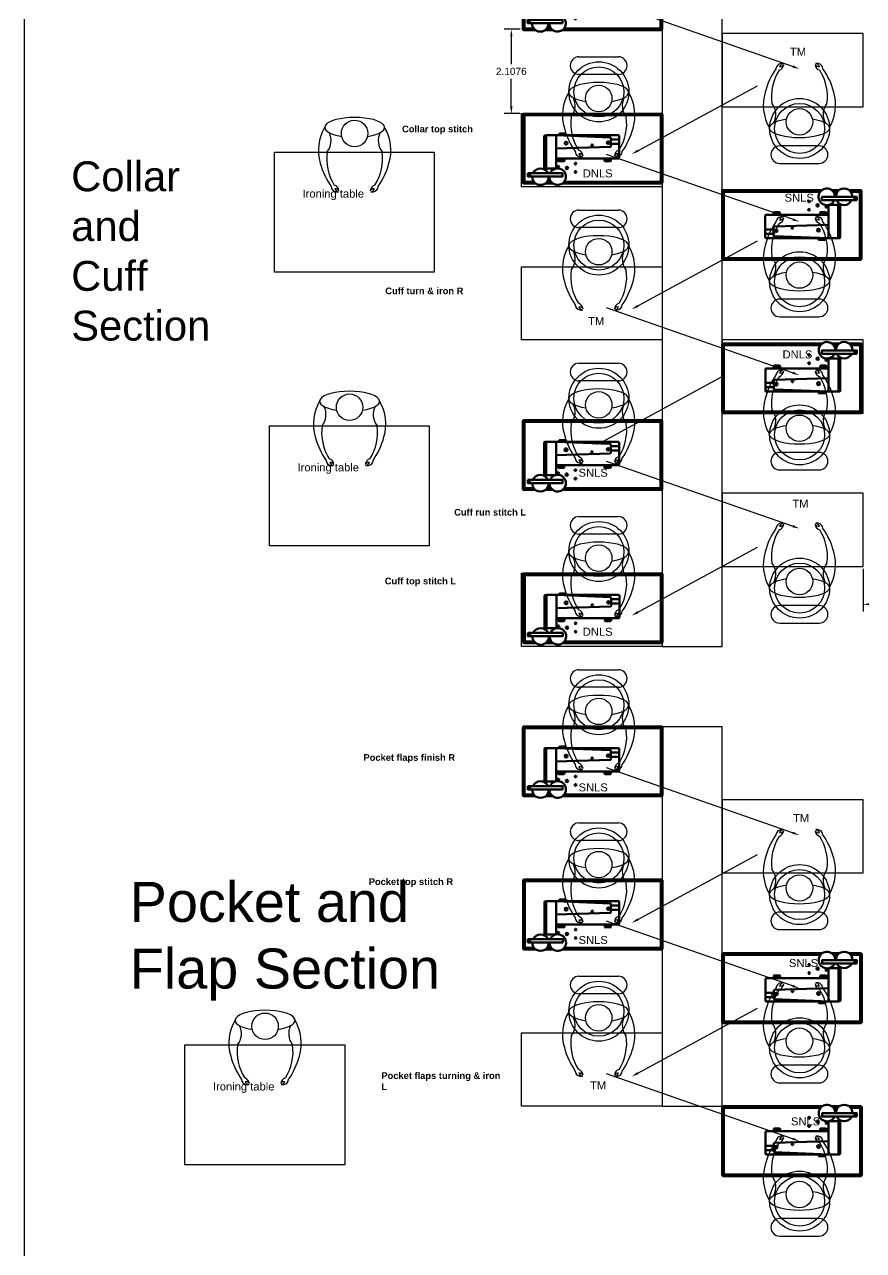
# Model space of a CAD drawing. Header units: feet. Extents: x 1 to 985, y 9 to 848.
# Drawn here: x 0.78 to 21.76, y 45.32 to 75.97 of the extents above; entities that cross this region are included whole.
import ezdxf

# ---------------------------------------------------------------- set-up
doc = ezdxf.new("R2010")
doc.units = ezdxf.units.FT
doc.header["$MEASUREMENT"] = 0
for name, color, linetype in [('machines', 21, 'Continuous'), ('prep side', 220, 'Continuous'), ('standing operator', 240, 'Continuous')]:
    doc.layers.add(name, color=color, linetype=linetype)
doc.styles.get("Standard").update_dxf_attribs({"font": 'arial.ttf'})
doc.dimstyles.get("Standard").update_dxf_attribs({"dimtxt": 0.18, "dimasz": 0.18, "dimexe": 0.18, "dimexo": 0.0625, "dimgap": 0.09, "dimtad": 0, "dimtih": 1, "dimtoh": 1, "dimdec": 4, "dimzin": 0, "dimdsep": 46, "dimtxsty": 'Standard', "dimcen": 0.09, "dimadec": 0, "dimazin": 0, "dimtfac": 1, "dimtdec": 4, "dimtofl": 0, "dimtmove": 0, "dimatfit": 3, "dimfxl": 1, "dimtolj": 1, "dimtzin": 0, "dimarcsym": 0})

# ---------------------------------------------------------------- blocks, each defined once
blk = doc.blocks.new('Arrow')
at = {"linetype": 'ByBlock', "lineweight": -2}
blk.add_lwpolyline([(19.992, 74.917), (15.339, 76.537)], dxfattribs=at)
blk.add_solid([(20.002, 74.945), (20.162, 74.858), (19.982, 74.889)])
blk = doc.blocks.new('arrow 2')
at = {"linetype": 'ByBlock', "lineweight": -2}
blk.add_lwpolyline([(16.121, 72.812), (19.11, 74.436)], dxfattribs=at)
blk.add_solid([(16.136, 72.785), (15.963, 72.726), (16.107, 72.838)])
blk = doc.blocks.new('snls block')
at = {"layer": 'machines', "linetype": 'ByBlock', "lineweight": 100}
for p, q in [((54.586, 84.152), (54.586, 84.133)), ((54.586, 84.152), (54.605, 84.152)), ((54.607, 84.133), (54.605, 84.152)), ((54.888, 84.077), (54.681, 84.077)), ((54.889, 83.97), (54.681, 83.97)), ((53.361, 83.553), (53.361, 83.605)), ((53.361, 83.605), (53.517, 83.605)), ((53.378, 83.57), (53.378, 83.605)), ((53.497, 83.533), (53.382, 83.533)), ((53.48, 83.549), (53.398, 83.549)), ((53.501, 83.605), (53.501, 83.57)), ((53.517, 83.605), (53.517, 83.553)), ((54.524, 83.553), (54.524, 83.605)), ((54.524, 83.605), (54.681, 83.605)), ((54.541, 83.57), (54.541, 83.605)), ((54.66, 83.533), (54.545, 83.533)), ((54.643, 83.549), (54.562, 83.549)), ((54.664, 83.605), (54.664, 83.57)), ((54.681, 83.605), (54.681, 83.553))]:
    blk.add_line(p, q, dxfattribs=at)
for points in [[(53.469, 82.981), (55.947, 82.981, 0.414214), (55.968, 83.002), (55.968, 84.703, 0.414214), (55.947, 84.724), (52.502, 84.724, 0.414214), (52.482, 84.703), (52.482, 83.002, 0.414214), (52.502, 82.981), (52.798, 82.981)], [(53.513, 83.023), (55.905, 83.023, 0.414214), (55.926, 83.043), (55.926, 84.662, 0.414214), (55.905, 84.683), (52.544, 84.683, 0.414214), (52.523, 84.662), (52.523, 83.043, 0.414214), (52.544, 83.023), (52.755, 83.023)]]:
    blk.add_lwpolyline(points, format="xyb", dxfattribs=at)
for points in [[(53.063, 83.355), (53.037, 83.355, -0.414214), (53.016, 83.375), (53.016, 84.161, -0.414214), (53.037, 84.182), (53.063, 84.182)], [(53.312, 84.185), (53.063, 84.185), (53.063, 83.355), (53.291, 83.355, 0.414214), (53.312, 83.375)], [(53.312, 84.185), (54.661, 84.131, -0.402601), (54.681, 84.11), (54.681, 83.914, -0.405445), (54.661, 83.893), (53.312, 83.853)], [(53.312, 84.185), (54.868, 84.185, -0.414214), (54.889, 84.164), (54.889, 83.624, -0.414214), (54.868, 83.604), (53.312, 83.604)]]:
    blk.add_lwpolyline(points, format="xyb", close=True, dxfattribs=at)
for points in [[(53.557, 84.185), (53.392, 84.185), (53.392, 84.225), (53.557, 84.225)], [(53.505, 84.185), (53.404, 84.185), (53.404, 84.222), (53.505, 84.222)], [(52.603, 83.237), (53.474, 83.237), (53.474, 83.154), (52.603, 83.154)], [(52.603, 83.237), (53.474, 83.237), (53.474, 83.154), (52.603, 83.154)]]:
    blk.add_lwpolyline(points, close=True, dxfattribs=at)
for points in [[(53.042, 82.981), (53.23, 82.981)], [(53.085, 83.023), (53.186, 83.023)]]:
    blk.add_lwpolyline(points, dxfattribs=at)
for centre, radius in [((53.56, 83.986), 0.0369), ((54.613, 83.999), 0.0303), ((54.212, 83.931), 0.0196), ((53.366, 83.399), 0.0206), ((53.58, 83.365), 0.0285), ((53.796, 83.476), 0.0206), ((52.644, 83.202), 0.0219), ((52.644, 83.202), 0.0219), ((53.796, 83.267), 0.0206)]:
    blk.add_circle(centre, radius, dxfattribs=at)
for centre, radius, start, end in [((52.92, 83.149), 0.207, 25.1747, 154.8253), ((53.35, 83.151), 0.207, 179.1324, 155.4718), ((53.382, 83.553), 0.0208, 180, 270), ((53.398, 83.57), 0.0208, 180, 270), ((53.48, 83.57), 0.0208, 270, 0), ((53.497, 83.553), 0.0208, 270, 0), ((54.545, 83.553), 0.0208, 180, 270), ((54.562, 83.57), 0.0208, 180, 270), ((54.643, 83.57), 0.0208, 270, 0), ((54.66, 83.553), 0.0208, 270, 0), ((52.92, 83.149), 0.207, 178.5457, 1.4543)]:
    blk.add_arc(centre, radius, start, end, dxfattribs=at)
blk = doc.blocks.new('*D10')
at = {"color": 0, "linetype": 'ByBlock', "lineweight": -2, "transparency": 16777216}
for p, q in [((21.753, 62.358), (21.753, 61.294)), ((26.275, 62.437), (26.275, 61.294)), ((21.933, 61.474), (23.548, 61.474)), ((26.095, 61.474), (24.48, 61.474))]:
    blk.add_line(p, q, dxfattribs=at)
at = {"color": 0, "linetype": 'ByBlock', "transparency": 16777216}
for points in [[(21.933, 61.504), (21.933, 61.444), (21.753, 61.474)], [(26.095, 61.504), (26.095, 61.444), (26.275, 61.474)]]:
    blk.add_solid(points, dxfattribs=at)
at = {"layer": 'Defpoints', "color": 0, "linetype": 'ByBlock', "transparency": 16777216}
for p in [(21.753, 62.42), (26.275, 62.5), (26.275, 61.474)]:
    blk.add_point(p, dxfattribs=at)
at = {"color": 0, "linetype": 'ByBlock', "transparency": 16777216, "insert": (24.014, 61.474), "char_height": 0.18, "attachment_point": 5}
blk.add_mtext('\\A1;4.5222', dxfattribs=at)
blk = doc.blocks.new('*D15')
at = {"color": 0, "linetype": 'ByBlock', "lineweight": -2, "transparency": 16777216}
for p, q in [((13.179, 75.848), (12.776, 75.848)), ((12.956, 75.668), (12.956, 74.976)), ((12.956, 73.921), (12.956, 74.612)), ((13.179, 73.741), (12.776, 73.741))]:
    blk.add_line(p, q, dxfattribs=at)
at = {"color": 0, "linetype": 'ByBlock', "transparency": 16777216}
for points in [[(12.926, 75.668), (12.986, 75.668), (12.956, 75.848)], [(12.926, 73.921), (12.986, 73.921), (12.956, 73.741)]]:
    blk.add_solid(points, dxfattribs=at)
at = {"layer": 'Defpoints', "color": 0, "linetype": 'ByBlock', "transparency": 16777216}
for p in [(13.242, 75.848), (12.956, 73.741), (13.242, 73.741)]:
    blk.add_point(p, dxfattribs=at)
at = {"color": 0, "linetype": 'ByBlock', "transparency": 16777216, "insert": (12.956, 74.794), "char_height": 0.18, "attachment_point": 5}
blk.add_mtext('\\A1;2.1076', dxfattribs=at)

msp = doc.modelspace()

# ---------------------------------------------------------------- linework, layer by layer
for p, q in [((16.73237, 60.42046), (18.23237, 60.42046)), ((16.73237, 58.42054), (18.23237, 58.42054)), ((16.73237, 48.93046), (18.23237, 48.93046))]:
    msp.add_line(p, q)
at = {"linetype": 'ByBlock'}
for points in [[(0.78036, 93.17614), (44.38759, 93.17614), (44.38759, 9.16473), (0.78036, 9.16473)], [(7.03014, 72.77777), (11.03014, 72.77777), (11.03014, 69.77777), (7.03014, 69.77777)], [(6.90406, 65.93494), (10.90406, 65.93494), (10.90406, 62.93494), (6.90406, 62.93494)], [(4.78943, 50.46079), (8.78943, 50.46079), (8.78943, 47.46079), (4.78943, 47.46079)]]:
    msp.add_lwpolyline(points, close=True, dxfattribs=at)
for points in [[(18.23237, 60.42046), (18.23237, 77.57054), (16.73237, 77.57054), (16.73237, 60.42046)], [(14.64791, 75.15848), (15.63221, 75.15848)], [(15.63221, 74.71915), (14.64791, 74.71915)], [(20.65285, 72.93178), (19.66855, 72.93178)], [(19.66855, 72.49245), (20.65285, 72.49245)], [(14.64791, 71.32848), (15.63221, 71.32848)], [(15.63221, 70.88915), (14.64791, 70.88915)], [(20.65285, 69.10178), (19.66855, 69.10178)], [(19.66855, 68.66245), (20.65285, 68.66245)], [(14.64791, 67.49848), (15.63221, 67.49848)], [(15.63221, 67.05915), (14.64791, 67.05915)], [(20.65285, 65.27178), (19.66855, 65.27178)], [(19.66855, 64.83245), (20.65285, 64.83245)], [(14.64791, 63.66848), (15.63221, 63.66848)], [(15.63221, 63.22915), (14.64791, 63.22915)], [(20.65285, 61.44178), (19.66855, 61.44178)], [(19.66855, 61.00245), (20.65285, 61.00245)], [(14.64791, 59.83848), (15.63221, 59.83848)], [(15.63221, 59.39915), (14.64791, 59.39915)], [(16.73237, 58.42054), (16.73237, 48.93046)], [(18.23237, 48.93046), (18.23237, 58.42054)], [(14.64791, 56.00848), (15.63221, 56.00848)], [(15.63221, 55.56915), (14.64791, 55.56915)], [(20.65285, 53.78178), (19.66855, 53.78178)], [(19.66855, 53.34245), (20.65285, 53.34245)], [(14.64791, 52.17848), (15.63221, 52.17848)], [(15.63221, 51.73915), (14.64791, 51.73915)], [(20.65285, 49.95178), (19.66855, 49.95178)], [(19.66855, 49.51245), (20.65285, 49.51245)], [(20.65285, 46.12178), (19.66855, 46.12178)], [(19.66855, 45.68245), (20.65285, 45.68245)]]:
    msp.add_lwpolyline(points)
for points in [[(21.753, 75.74046), (18.23237, 75.74046), (18.23237, 73.91039), (21.753, 73.91039)], [(16.73237, 71.91046), (13.21173, 71.91046), (13.21173, 73.74054), (16.73237, 73.74054)], [(16.73237, 68.08046), (13.21173, 68.08046), (13.21173, 69.91054), (16.73237, 69.91054)], [(21.753, 68.08046), (18.23237, 68.08046), (18.23237, 66.25039), (21.753, 66.25039)], [(21.753, 64.25046), (18.23237, 64.25046), (18.23237, 62.42039), (21.753, 62.42039)], [(16.73237, 60.42046), (13.21173, 60.42046), (13.21173, 62.25054), (16.73237, 62.25054)], [(21.753, 56.59046), (18.23237, 56.59046), (18.23237, 54.76039), (21.753, 54.76039)], [(16.73237, 48.93046), (13.21173, 48.93046), (13.21173, 50.76054), (16.73237, 50.76054)]]:
    msp.add_lwpolyline(points, close=True)
for centre, radius in [((15.14621, 74.28289), 0.75), ((15.14621, 74.28289), 0.625), ((15.14133, 74.11771), 0.3314), ((20.16685, 73.36804), 0.75), ((20.16685, 73.36804), 0.625), ((20.16197, 73.53322), 0.3314), ((15.14621, 70.45289), 0.75), ((15.14621, 70.45289), 0.625), ((15.14133, 70.28771), 0.3314), ((20.16685, 69.53804), 0.75), ((20.16685, 69.53804), 0.625), ((20.16197, 69.70322), 0.3314), ((15.14621, 66.62289), 0.75), ((15.14621, 66.62289), 0.625), ((15.14133, 66.45771), 0.3314), ((20.16685, 65.70804), 0.75), ((20.16685, 65.70804), 0.625), ((20.16197, 65.87322), 0.3314), ((15.14621, 62.79289), 0.75), ((15.14621, 62.79289), 0.625), ((15.14133, 62.62771), 0.3314), ((20.16685, 61.87804), 0.75), ((20.16685, 61.87804), 0.625), ((20.16197, 62.04322), 0.3314), ((15.14621, 58.96289), 0.75), ((15.14621, 58.96289), 0.625), ((15.14133, 58.79771), 0.3314), ((15.14621, 55.13289), 0.75), ((15.14621, 55.13289), 0.625), ((15.14133, 54.96771), 0.3314), ((20.16685, 54.21804), 0.75), ((20.16685, 54.21804), 0.625), ((20.16197, 54.38322), 0.3314), ((15.14621, 51.30289), 0.75), ((15.14621, 51.30289), 0.625), ((15.14133, 51.13771), 0.3314), ((20.16685, 50.38804), 0.75), ((20.16685, 50.38804), 0.625), ((20.16197, 50.55322), 0.3314), ((20.16685, 46.55804), 0.75), ((20.16685, 46.55804), 0.625), ((20.16197, 46.72322), 0.3314)]:
    msp.add_circle(centre, radius)
for centre, radius, start, end in [((14.64791, 74.93881), 0.21966, 90, 270), ((15.63221, 74.93881), 0.21966, 270, 90), ((21.16358, 73.77182), 1.92771, 145.564527, 164.848863), ((20.69304, 74.16357), 1.23125, 147.594752, 187.866058), ((19.71407, 74.85112), 0.14081, 100.122504, 175.609876), ((19.60972, 74.97793), 0.16061, 285.828882, 355.212594), ((19.79313, 74.85008), 0.1464, 104.680297, 152.481191), ((19.68934, 75.00299), 0.08916, 253.018909, 334.439991), ((19.74377, 74.27297), 0.71883, 89.022524, 94.34402), ((20.6346, 75.00299), 0.08916, 205.560009, 286.981091), ((20.71422, 74.97793), 0.16061, 184.787406, 254.171118), ((20.58017, 74.27297), 0.71883, 85.65598, 90.977476), ((20.5308, 74.85008), 0.1464, 27.518809, 75.319703), ((20.60987, 74.85112), 0.14081, 4.390124, 79.877496), ((19.63089, 74.16357), 1.23125, 352.133942, 32.405248), ((19.16036, 73.77182), 1.92771, 15.151137, 34.435473), ((15.36485, 73.6959), 1.12909, 149.566063, 196.497517), ((14.91782, 73.6959), 1.12909, 343.502483, 30.433937), ((20.38548, 73.95503), 1.12909, 163.502483, 210.433937), ((19.93845, 73.95503), 1.12909, 329.566063, 16.497517), ((14.11, 73.93333), 0.44097, 321.008421, 27.632528), ((16.17266, 73.93333), 0.44097, 152.367472, 218.991579), ((19.13064, 73.7176), 0.44097, 332.367472, 38.991579), ((21.1933, 73.7176), 0.44097, 141.008421, 207.632528), ((15.67241, 73.48736), 1.23125, 172.133942, 212.405248), ((14.61026, 73.48736), 1.23125, 327.594752, 7.866058), ((16.14294, 73.87911), 1.92771, 195.151137, 214.435473), ((14.13972, 73.87911), 1.92771, 325.564527, 344.848863), ((19.66855, 72.71212), 0.21966, 90, 270), ((20.65285, 72.71212), 0.21966, 270, 90), ((14.69344, 72.79981), 0.14081, 184.390124, 259.877496), ((14.58908, 72.673), 0.16061, 4.787406, 74.171118), ((14.6687, 72.64794), 0.08916, 25.560009, 106.981091), ((14.7725, 72.80085), 0.1464, 207.518809, 255.319703), ((14.72314, 73.37796), 0.71883, 265.65598, 270.977476), ((15.69359, 72.673), 0.16061, 105.828882, 175.212594), ((15.61396, 72.64794), 0.08916, 73.018909, 154.439991), ((15.51017, 72.80085), 0.1464, 284.680297, 332.481191), ((15.55953, 73.37796), 0.71883, 269.022524, 274.34402), ((15.58923, 72.79981), 0.14081, 280.122504, 355.609876), ((14.64791, 71.10881), 0.21966, 90, 270), ((15.63221, 71.10881), 0.21966, 270, 90), ((19.71407, 71.02112), 0.14081, 100.122504, 175.609876), ((19.60972, 71.14793), 0.16061, 285.828882, 355.212594), ((19.79313, 71.02008), 0.1464, 104.680297, 152.481191), ((19.68934, 71.17299), 0.08916, 253.018909, 334.439991), ((19.74377, 70.44297), 0.71883, 89.022524, 94.34402), ((20.6346, 71.17299), 0.08916, 205.560009, 286.981091), ((20.71422, 71.14793), 0.16061, 184.787406, 254.171118), ((20.58017, 70.44297), 0.71883, 85.65598, 90.977476), ((20.5308, 71.02008), 0.1464, 27.518809, 75.319703), ((20.60987, 71.02112), 0.14081, 4.390124, 79.877496), ((21.16358, 69.94182), 1.92771, 145.564527, 164.848863), ((20.69304, 70.33357), 1.23125, 147.594752, 187.866058), ((19.63089, 70.33357), 1.23125, 352.133942, 32.405248), ((19.16036, 69.94182), 1.92771, 15.151137, 34.435473), ((15.36485, 69.8659), 1.12909, 149.566063, 196.497517), ((14.11, 70.10333), 0.44097, 321.008421, 27.632528), ((16.17266, 70.10333), 0.44097, 152.367472, 218.991579), ((14.91782, 69.8659), 1.12909, 343.502483, 30.433937), ((20.38548, 70.12503), 1.12909, 163.502483, 210.433937), ((19.93845, 70.12503), 1.12909, 329.566063, 16.497517), ((19.13064, 69.8876), 0.44097, 332.367472, 38.991579), ((21.1933, 69.8876), 0.44097, 141.008421, 207.632528), ((15.67241, 69.65736), 1.23125, 172.133942, 212.405248), ((14.61026, 69.65736), 1.23125, 327.594752, 7.866058), ((16.14294, 70.04911), 1.92771, 195.151137, 214.435473), ((14.13972, 70.04911), 1.92771, 325.564527, 344.848863), ((14.69344, 68.96981), 0.14081, 184.390124, 259.877496), ((14.58908, 68.843), 0.16061, 4.787406, 74.171118), ((15.69359, 68.843), 0.16061, 105.828882, 175.212594), ((15.58923, 68.96981), 0.14081, 280.122504, 355.609876), ((19.66855, 68.88212), 0.21966, 90, 270), ((20.65285, 68.88212), 0.21966, 270, 90), ((14.6687, 68.81794), 0.08916, 25.560009, 106.981091), ((14.7725, 68.97085), 0.1464, 207.518809, 255.319703), ((14.72314, 69.54796), 0.71883, 265.65598, 270.977476), ((15.61396, 68.81794), 0.08916, 73.018909, 154.439991), ((15.51017, 68.97085), 0.1464, 284.680297, 332.481191), ((15.55953, 69.54796), 0.71883, 269.022524, 274.34402), ((14.64791, 67.27881), 0.21966, 90, 270), ((15.63221, 67.27881), 0.21966, 270, 90), ((21.16358, 66.11182), 1.92771, 145.564527, 164.848863), ((20.69304, 66.50357), 1.23125, 147.594752, 187.866058), ((19.71407, 67.19112), 0.14081, 100.122504, 175.609876), ((19.60972, 67.31793), 0.16061, 285.828882, 355.212594), ((19.79313, 67.19008), 0.1464, 104.680297, 152.481191), ((19.68934, 67.34299), 0.08916, 253.018909, 334.439991), ((19.74377, 66.61297), 0.71883, 89.022524, 94.34402), ((20.6346, 67.34299), 0.08916, 205.560009, 286.981091), ((20.71422, 67.31793), 0.16061, 184.787406, 254.171118), ((20.58017, 66.61297), 0.71883, 85.65598, 90.977476), ((20.5308, 67.19008), 0.1464, 27.518809, 75.319703), ((20.60987, 67.19112), 0.14081, 4.390124, 79.877496), ((19.63089, 66.50357), 1.23125, 352.133942, 32.405248), ((19.16036, 66.11182), 1.92771, 15.151137, 34.435473), ((15.36485, 66.0359), 1.12909, 149.566063, 196.497517), ((14.91782, 66.0359), 1.12909, 343.502483, 30.433937), ((20.38548, 66.29503), 1.12909, 163.502483, 210.433937), ((19.93845, 66.29503), 1.12909, 329.566063, 16.497517), ((14.11, 66.27333), 0.44097, 321.008421, 27.632528), ((16.17266, 66.27333), 0.44097, 152.367472, 218.991579), ((19.13064, 66.0576), 0.44097, 332.367472, 38.991579), ((21.1933, 66.0576), 0.44097, 141.008421, 207.632528), ((15.67241, 65.82736), 1.23125, 172.133942, 212.405248), ((14.61026, 65.82736), 1.23125, 327.594752, 7.866058), ((16.14294, 66.21911), 1.92771, 195.151137, 214.435473), ((14.13972, 66.21911), 1.92771, 325.564527, 344.848863), ((19.66855, 65.05212), 0.21966, 90, 270), ((20.65285, 65.05212), 0.21966, 270, 90), ((14.69344, 65.13981), 0.14081, 184.390124, 259.877496), ((14.58908, 65.013), 0.16061, 4.787406, 74.171118), ((14.6687, 64.98794), 0.08916, 25.560009, 106.981091), ((14.7725, 65.14085), 0.1464, 207.518809, 255.319703), ((14.72314, 65.71796), 0.71883, 265.65598, 270.977476), ((15.69359, 65.013), 0.16061, 105.828882, 175.212594), ((15.61396, 64.98794), 0.08916, 73.018909, 154.439991), ((15.51017, 65.14085), 0.1464, 284.680297, 332.481191), ((15.55953, 65.71796), 0.71883, 269.022524, 274.34402), ((15.58923, 65.13981), 0.14081, 280.122504, 355.609876), ((14.64791, 63.44881), 0.21966, 90, 270), ((15.63221, 63.44881), 0.21966, 270, 90), ((19.71407, 63.36112), 0.14081, 100.122504, 175.609876), ((19.60972, 63.48793), 0.16061, 285.828882, 355.212594), ((19.79313, 63.36008), 0.1464, 104.680297, 152.481191), ((19.68934, 63.51299), 0.08916, 253.018909, 334.439991), ((19.74377, 62.78297), 0.71883, 89.022524, 94.34402), ((20.6346, 63.51299), 0.08916, 205.560009, 286.981091), ((20.71422, 63.48793), 0.16061, 184.787406, 254.171118), ((20.58017, 62.78297), 0.71883, 85.65598, 90.977476), ((20.5308, 63.36008), 0.1464, 27.518809, 75.319703), ((20.60987, 63.36112), 0.14081, 4.390124, 79.877496), ((21.16358, 62.28182), 1.92771, 145.564527, 164.848863), ((20.69304, 62.67357), 1.23125, 147.594752, 187.866058), ((19.63089, 62.67357), 1.23125, 352.133942, 32.405248), ((19.16036, 62.28182), 1.92771, 15.151137, 34.435473), ((15.36485, 62.2059), 1.12909, 149.566063, 196.497517), ((14.11, 62.44333), 0.44097, 321.008421, 27.632528), ((16.17266, 62.44333), 0.44097, 152.367472, 218.991579), ((14.91782, 62.2059), 1.12909, 343.502483, 30.433937), ((20.38548, 62.46503), 1.12909, 163.502483, 210.433937), ((19.93845, 62.46503), 1.12909, 329.566063, 16.497517), ((19.13064, 62.2276), 0.44097, 332.367472, 38.991579), ((21.1933, 62.2276), 0.44097, 141.008421, 207.632528), ((15.67241, 61.99736), 1.23125, 172.133942, 212.405248), ((14.61026, 61.99736), 1.23125, 327.594752, 7.866058), ((16.14294, 62.38911), 1.92771, 195.151137, 214.435473), ((14.13972, 62.38911), 1.92771, 325.564527, 344.848863), ((14.69344, 61.30981), 0.14081, 184.390124, 259.877496), ((14.58908, 61.183), 0.16061, 4.787406, 74.171118), ((15.69359, 61.183), 0.16061, 105.828882, 175.212594), ((15.58923, 61.30981), 0.14081, 280.122504, 355.609876), ((19.66855, 61.22212), 0.21966, 90, 270), ((20.65285, 61.22212), 0.21966, 270, 90), ((14.6687, 61.15794), 0.08916, 25.560009, 106.981091), ((14.7725, 61.31085), 0.1464, 207.518809, 255.319703), ((14.72314, 61.88796), 0.71883, 265.65598, 270.977476), ((15.61396, 61.15794), 0.08916, 73.018909, 154.439991), ((15.51017, 61.31085), 0.1464, 284.680297, 332.481191), ((15.55953, 61.88796), 0.71883, 269.022524, 274.34402), ((14.64791, 59.61881), 0.21966, 90, 270), ((15.63221, 59.61881), 0.21966, 270, 90), ((15.36485, 58.3759), 1.12909, 149.566063, 196.497517), ((14.91782, 58.3759), 1.12909, 343.502483, 30.433937), ((14.11, 58.61333), 0.44097, 321.008421, 27.632528), ((16.17266, 58.61333), 0.44097, 152.367472, 218.991579), ((15.67241, 58.16736), 1.23125, 172.133942, 212.405248), ((14.61026, 58.16736), 1.23125, 327.594752, 7.866058), ((16.14294, 58.55911), 1.92771, 195.151137, 214.435473), ((14.13972, 58.55911), 1.92771, 325.564527, 344.848863), ((14.69344, 57.47981), 0.14081, 184.390124, 259.877496), ((14.58908, 57.353), 0.16061, 4.787406, 74.171118), ((14.6687, 57.32794), 0.08916, 25.560009, 106.981091), ((14.7725, 57.48085), 0.1464, 207.518809, 255.319703), ((14.72314, 58.05796), 0.71883, 265.65598, 270.977476), ((15.69359, 57.353), 0.16061, 105.828882, 175.212594), ((15.61396, 57.32794), 0.08916, 73.018909, 154.439991), ((15.51017, 57.48085), 0.1464, 284.680297, 332.481191), ((15.55953, 58.05796), 0.71883, 269.022524, 274.34402), ((15.58923, 57.47981), 0.14081, 280.122504, 355.609876), ((14.64791, 55.78881), 0.21966, 90, 270), ((15.63221, 55.78881), 0.21966, 270, 90), ((19.71407, 55.70112), 0.14081, 100.122504, 175.609876), ((19.60972, 55.82793), 0.16061, 285.828882, 355.212594), ((19.79313, 55.70008), 0.1464, 104.680297, 152.481191), ((19.68934, 55.85299), 0.08916, 253.018909, 334.439991), ((19.74377, 55.12297), 0.71883, 89.022524, 94.34402), ((20.6346, 55.85299), 0.08916, 205.560009, 286.981091), ((20.71422, 55.82793), 0.16061, 184.787406, 254.171118), ((20.58017, 55.12297), 0.71883, 85.65598, 90.977476), ((20.5308, 55.70008), 0.1464, 27.518809, 75.319703), ((20.60987, 55.70112), 0.14081, 4.390124, 79.877496), ((21.16358, 54.62182), 1.92771, 145.564527, 164.848863), ((20.69304, 55.01357), 1.23125, 147.594752, 187.866058), ((19.63089, 55.01357), 1.23125, 352.133942, 32.405248), ((19.16036, 54.62182), 1.92771, 15.151137, 34.435473), ((15.36485, 54.5459), 1.12909, 149.566063, 196.497517), ((14.11, 54.78333), 0.44097, 321.008421, 27.632528), ((16.17266, 54.78333), 0.44097, 152.367472, 218.991579), ((14.91782, 54.5459), 1.12909, 343.502483, 30.433937), ((20.38548, 54.80503), 1.12909, 163.502483, 210.433937), ((19.93845, 54.80503), 1.12909, 329.566063, 16.497517), ((19.13064, 54.5676), 0.44097, 332.367472, 38.991579), ((21.1933, 54.5676), 0.44097, 141.008421, 207.632528), ((15.67241, 54.33736), 1.23125, 172.133942, 212.405248), ((14.61026, 54.33736), 1.23125, 327.594752, 7.866058), ((16.14294, 54.72911), 1.92771, 195.151137, 214.435473), ((14.13972, 54.72911), 1.92771, 325.564527, 344.848863), ((14.69344, 53.64981), 0.14081, 184.390124, 259.877496), ((14.58908, 53.523), 0.16061, 4.787406, 74.171118), ((15.69359, 53.523), 0.16061, 105.828882, 175.212594), ((15.58923, 53.64981), 0.14081, 280.122504, 355.609876), ((19.66855, 53.56212), 0.21966, 90, 270), ((20.65285, 53.56212), 0.21966, 270, 90), ((14.6687, 53.49794), 0.08916, 25.560009, 106.981091), ((14.7725, 53.65085), 0.1464, 207.518809, 255.319703), ((14.72314, 54.22796), 0.71883, 265.65598, 270.977476), ((15.61396, 53.49794), 0.08916, 73.018909, 154.439991), ((15.51017, 53.65085), 0.1464, 284.680297, 332.481191), ((15.55953, 54.22796), 0.71883, 269.022524, 274.34402), ((14.64791, 51.95881), 0.21966, 90, 270), ((15.63221, 51.95881), 0.21966, 270, 90), ((21.16358, 50.79182), 1.92771, 145.564527, 164.848863), ((20.69304, 51.18357), 1.23125, 147.594752, 187.866058), ((19.71407, 51.87112), 0.14081, 100.122504, 175.609876), ((19.60972, 51.99793), 0.16061, 285.828882, 355.212594), ((19.79313, 51.87008), 0.1464, 104.680297, 152.481191), ((19.68934, 52.02299), 0.08916, 253.018909, 334.439991), ((19.74377, 51.29297), 0.71883, 89.022524, 94.34402), ((20.6346, 52.02299), 0.08916, 205.560009, 286.981091), ((20.71422, 51.99793), 0.16061, 184.787406, 254.171118), ((20.58017, 51.29297), 0.71883, 85.65598, 90.977476), ((20.5308, 51.87008), 0.1464, 27.518809, 75.319703), ((20.60987, 51.87112), 0.14081, 4.390124, 79.877496), ((19.63089, 51.18357), 1.23125, 352.133942, 32.405248), ((19.16036, 50.79182), 1.92771, 15.151137, 34.435473), ((15.36485, 50.7159), 1.12909, 149.566063, 196.497517), ((14.91782, 50.7159), 1.12909, 343.502483, 30.433937), ((20.38548, 50.97503), 1.12909, 163.502483, 210.433937), ((19.93845, 50.97503), 1.12909, 329.566063, 16.497517), ((14.11, 50.95333), 0.44097, 321.008421, 27.632528), ((16.17266, 50.95333), 0.44097, 152.367472, 218.991579), ((19.13064, 50.7376), 0.44097, 332.367472, 38.991579), ((21.1933, 50.7376), 0.44097, 141.008421, 207.632528), ((15.67241, 50.50736), 1.23125, 172.133942, 212.405248), ((14.61026, 50.50736), 1.23125, 327.594752, 7.866058), ((16.14294, 50.89911), 1.92771, 195.151137, 214.435473), ((14.13972, 50.89911), 1.92771, 325.564527, 344.848863), ((19.66855, 49.73212), 0.21966, 90, 270), ((20.65285, 49.73212), 0.21966, 270, 90), ((14.69344, 49.81981), 0.14081, 184.390124, 259.877496), ((14.58908, 49.693), 0.16061, 4.787406, 74.171118), ((14.6687, 49.66794), 0.08916, 25.560009, 106.981091), ((14.7725, 49.82085), 0.1464, 207.518809, 255.319703), ((14.72314, 50.39796), 0.71883, 265.65598, 270.977476), ((15.69359, 49.693), 0.16061, 105.828882, 175.212594), ((15.61396, 49.66794), 0.08916, 73.018909, 154.439991), ((15.51017, 49.82085), 0.1464, 284.680297, 332.481191), ((15.55953, 50.39796), 0.71883, 269.022524, 274.34402), ((15.58923, 49.81981), 0.14081, 280.122504, 355.609876), ((19.71407, 48.04112), 0.14081, 100.122504, 175.609876), ((19.60972, 48.16793), 0.16061, 285.828882, 355.212594), ((19.79313, 48.04008), 0.1464, 104.680297, 152.481191), ((19.68934, 48.19299), 0.08916, 253.018909, 334.439991), ((19.74377, 47.46297), 0.71883, 89.022524, 94.34402), ((20.6346, 48.19299), 0.08916, 205.560009, 286.981091), ((20.71422, 48.16793), 0.16061, 184.787406, 254.171118), ((20.58017, 47.46297), 0.71883, 85.65598, 90.977476), ((20.5308, 48.04008), 0.1464, 27.518809, 75.319703), ((20.60987, 48.04112), 0.14081, 4.390124, 79.877496), ((21.16358, 46.96182), 1.92771, 145.564527, 164.848863), ((20.69304, 47.35357), 1.23125, 147.594752, 187.866058), ((19.63089, 47.35357), 1.23125, 352.133942, 32.405248), ((19.16036, 46.96182), 1.92771, 15.151137, 34.435473), ((20.38548, 47.14503), 1.12909, 163.502483, 210.433937), ((19.93845, 47.14503), 1.12909, 329.566063, 16.497517), ((19.13064, 46.9076), 0.44097, 332.367472, 38.991579), ((21.1933, 46.9076), 0.44097, 141.008421, 207.632528), ((19.66855, 45.90212), 0.21966, 90, 270), ((20.65285, 45.90212), 0.21966, 270, 90)]:
    msp.add_arc(centre, radius, start, end)
for centre in [(15.14133, 74.26783), (15.14133, 70.43783), (15.14133, 66.60783), (15.14133, 62.77783), (15.14133, 58.94783), (15.14133, 55.11783), (15.14133, 51.28783)]:
    msp.add_ellipse(centre, major_axis=(-0.75, 0), ratio=0.33333333, start_param=2.01554376, end_param=7.4092342)
at = {"extrusion": (0, 0, -1)}
for centre in [(20.16197, 73.3831), (20.16197, 69.5531), (20.16197, 65.7231), (20.16197, 61.8931), (20.16197, 54.2331), (20.16197, 50.4031), (20.16197, 46.5731)]:
    msp.add_ellipse(centre, major_axis=(-0.75, 0), ratio=0.33333333, start_param=2.01554376, end_param=7.4092342, dxfattribs=at)
at = {"layer": 'standing operator'}
for centre in [(9.03728, 73.24304), (8.9112, 66.40021), (6.79657, 50.92606)]:
    msp.add_circle(centre, 0.3314, dxfattribs=at)
for centre, radius, start, end in [((9.26079, 72.82123), 1.12909, 149.566063, 196.497517), ((8.00595, 73.05866), 0.44097, 321.008421, 27.632528), ((10.06861, 73.05866), 0.44097, 152.367472, 218.991579), ((8.81376, 72.82123), 1.12909, 343.502483, 30.433937), ((9.56835, 72.61269), 1.23125, 172.133942, 212.405248), ((8.5062, 72.61269), 1.23125, 327.594752, 7.866058), ((10.03889, 73.00444), 1.92771, 195.151137, 214.435473), ((8.03567, 73.00444), 1.92771, 325.564527, 344.848863), ((8.58938, 71.92514), 0.14081, 184.390124, 259.877496), ((8.48503, 71.79833), 0.16061, 4.787406, 74.171118), ((8.56465, 71.77327), 0.08916, 25.560009, 106.981091), ((8.66844, 71.92618), 0.1464, 207.518809, 255.319703), ((8.61908, 72.50329), 0.71883, 265.65598, 270.977476), ((9.58953, 71.79833), 0.16061, 105.828882, 175.212594), ((9.50991, 71.77327), 0.08916, 73.018909, 154.439991), ((9.40611, 71.92618), 0.1464, 284.680297, 332.481191), ((9.45548, 72.50329), 0.71883, 269.022524, 274.34402), ((9.48518, 71.92514), 0.14081, 280.122504, 355.609876), ((9.13472, 65.97841), 1.12909, 149.566063, 196.497517), ((8.68769, 65.97841), 1.12909, 343.502483, 30.433937), ((7.87987, 66.21583), 0.44097, 321.008421, 27.632528), ((9.94253, 66.21583), 0.44097, 152.367472, 218.991579), ((9.44228, 65.76986), 1.23125, 172.133942, 212.405248), ((8.38013, 65.76986), 1.23125, 327.594752, 7.866058), ((9.91281, 66.16161), 1.92771, 195.151137, 214.435473), ((7.90959, 66.16161), 1.92771, 325.564527, 344.848863), ((8.4633, 65.08231), 0.14081, 184.390124, 259.877496), ((8.35895, 64.95551), 0.16061, 4.787406, 74.171118), ((8.43857, 64.93045), 0.08916, 25.560009, 106.981091), ((8.54237, 65.08336), 0.1464, 207.518809, 255.319703), ((9.46345, 64.95551), 0.16061, 105.828882, 175.212594), ((9.38383, 64.93045), 0.08916, 73.018909, 154.439991), ((9.28004, 65.08336), 0.1464, 284.680297, 332.481191), ((9.3591, 65.08231), 0.14081, 280.122504, 355.609876), ((8.493, 65.66047), 0.71883, 265.65598, 270.977476), ((9.3294, 65.66047), 0.71883, 269.022524, 274.34402), ((7.02008, 50.50425), 1.12909, 149.566063, 196.497517), ((5.76524, 50.74168), 0.44097, 321.008421, 27.632528), ((7.8279, 50.74168), 0.44097, 152.367472, 218.991579), ((6.57305, 50.50425), 1.12909, 343.502483, 30.433937), ((7.32764, 50.29571), 1.23125, 172.133942, 212.405248), ((6.26549, 50.29571), 1.23125, 327.594752, 7.866058), ((7.79818, 50.68746), 1.92771, 195.151137, 214.435473), ((5.79496, 50.68746), 1.92771, 325.564527, 344.848863), ((6.34867, 49.60816), 0.14081, 184.390124, 259.877496), ((6.24432, 49.48135), 0.16061, 4.787406, 74.171118), ((6.32394, 49.45629), 0.08916, 25.560009, 106.981091), ((6.42773, 49.6092), 0.1464, 207.518809, 255.319703), ((6.37837, 50.18631), 0.71883, 265.65598, 270.977476), ((7.34882, 49.48135), 0.16061, 105.828882, 175.212594), ((7.2692, 49.45629), 0.08916, 73.018909, 154.439991), ((7.1654, 49.6092), 0.1464, 284.680297, 332.481191), ((7.21476, 50.18631), 0.71883, 269.022524, 274.34402), ((7.24447, 49.60816), 0.14081, 280.122504, 355.609876)]:
    msp.add_arc(centre, radius, start, end, dxfattribs=at)
for centre in [(9.03728, 73.39316), (8.9112, 66.55034), (6.79657, 51.07618)]:
    msp.add_ellipse(centre, major_axis=(-0.75, 0), ratio=0.33333333, start_param=2.01554376, end_param=7.4092342, dxfattribs=at)

# ---------------------------------------------------------------- block references
for name, p in [('snls block', (-39.23962, -7.15379)), ('Arrow', (0, 0)), ('arrow 2', (0, 0)), ('snls block', (-39.23484, -10.98675)), ('Arrow', (0, -3.82035)), ('arrow 2', (0, -3.87883)), ('Arrow', (0, -7.65599)), ('arrow 2', (-0.87741, -7.27087)), ('snls block', (-39.2367, -18.64901)), ('Arrow', (0, -11.48938)), ('arrow 2', (0, -11.53384)), ('snls block', (-39.2302, -22.47705)), ('snls block', (-39.23462, -26.30583)), ('Arrow', (0, -19.1538)), ('arrow 2', (0, -19.21556)), ('snls block', (-39.23278, -30.1323)), ('Arrow', (0, -22.98277)), ('arrow 2', (0, -23.05618)), ('Arrow', (0, -26.80156))]:
    msp.add_blockref(name, p)
at = {"rotation": 180}
for p in [(74.19696, 154.81041), (74.19967, 150.97561), (74.2008, 135.73259), (74.20029, 131.90745)]:
    msp.add_blockref('snls block', p, dxfattribs=at)

# ---------------------------------------------------------------- texts
at = {"char_height": 0.2, "attachment_point": 1}
for s, width, insert in [('TM', 0.8194177, (19.92399, 75.38381)), ('DNLS', 0.6548569, (14.74316, 72.3439)), ('SNLS', 0.9053555, (19.7902, 71.73749)), ('TM', 0.8194177, (14.87856, 68.65557)), ('DNLS', 0.6548569, (19.73915, 67.82008)), ('SNLS', 0.9053555, (14.6376, 64.86277)), ('TM', 0.8194177, (19.98368, 64.09015)), ('DNLS', 0.6548569, (14.74316, 60.88775)), ('SNLS', 0.9053555, (14.6376, 56.99765)), ('TM', 0.8194177, (20.00002, 56.23194)), ('SNLS', 0.9053555, (14.6376, 53.18254)), ('SNLS', 0.9053555, (19.89917, 52.60769)), ('TM', 0.8194177, (14.9238, 49.55077)), ('SNLS', 0.9053555, (19.94978, 48.65004))]:
    msp.add_mtext_dynamic_manual_height_columns(s, width=width, gutter_width=1, heights=[0], dxfattribs=dict(at, insert=insert))
at = {"linetype": 'ByBlock', "char_height": 0.2, "attachment_point": 1}
for insert in [(7.73486, 71.83915), (7.60878, 64.99632), (5.49415, 49.52217)]:
    msp.add_mtext_dynamic_manual_height_columns('Ironing table', width=2.5839708, gutter_width=1, heights=[0], dxfattribs=dict(at, insert=insert))
at = {"layer": 'prep side', "linetype": 'ByBlock', "char_height": 0.2, "attachment_point": 1}
for s, insert in [('{\\fArial|b1|i0|c0|p34;\\H0.83333x;Collar top stitch}', (10.22276, 73.43805)), ('{\\fArial|b1|i0|c0|p34;\\H0.83333x;Cuff turn & iron R}', (9.80381, 69.39162)), ('{\\fArial|b1|i0|c0|p34;\\H0.83333x;Cuff run stitch L}', (11.52688, 63.85851)), ('{\\fArial|b1|i0|c0|p34;\\H0.83333x;Cuff top stitch L}', (9.79001, 62.13946)), ('{\\fArial|b1|i0|c0|p34;\\H0.83333x;Pocket flaps finish R}', (9.25866, 57.72869)), ('{\\fArial|b1|i0|c0|p34;\\H0.83333x;Pocket top stitch R}', (9.39006, 54.62461)), ('{\\fArial|b1|i0|c0|p34;\\H0.83333x;Pocket flaps turning & iron L}', (9.70658, 49.77643))]:
    msp.add_mtext_dynamic_manual_height_columns(s, width=2.9744346, gutter_width=1, heights=[0], dxfattribs=dict(at, insert=insert))
at = {"layer": 'prep side', "attachment_point": 1}
for s, width, insert, char_height in [('Collar and Cuff Section', 2.0686906, (1.94883, 72.54517), 0.7464435), ('Pocket and Flap Section', 8.6689456, (3.40943, 54.53697), 1)]:
    msp.add_mtext_dynamic_manual_height_columns(s, width=width, gutter_width=1, heights=[0], dxfattribs=dict(at, insert=insert, char_height=char_height))

# ---------------------------------------------------------------- dimensions: what is measured, and where the dimension line sits
at = {"linetype": 'ByBlock'}
dim = msp.add_linear_dim(base=(12.95589, 73.74054), p1=(13.24191, 75.84812), p2=(13.24191, 73.74054), angle=90, dimstyle='Standard', dxfattribs=at)
dim.commit()
dim.dimension.update_dxf_attribs({"geometry": '*D15', "text_midpoint": (12.95589, 74.79433)})
dim = msp.add_linear_dim(base=(26.27524, 61.47441), p1=(21.753, 62.42039), p2=(26.27524, 62.49998), dimstyle='Standard', dxfattribs=at)
dim.commit()
dim.dimension.update_dxf_attribs({"geometry": '*D10', "text_midpoint": (24.01412, 61.47441)})

doc.saveas('drawing.dxf')
